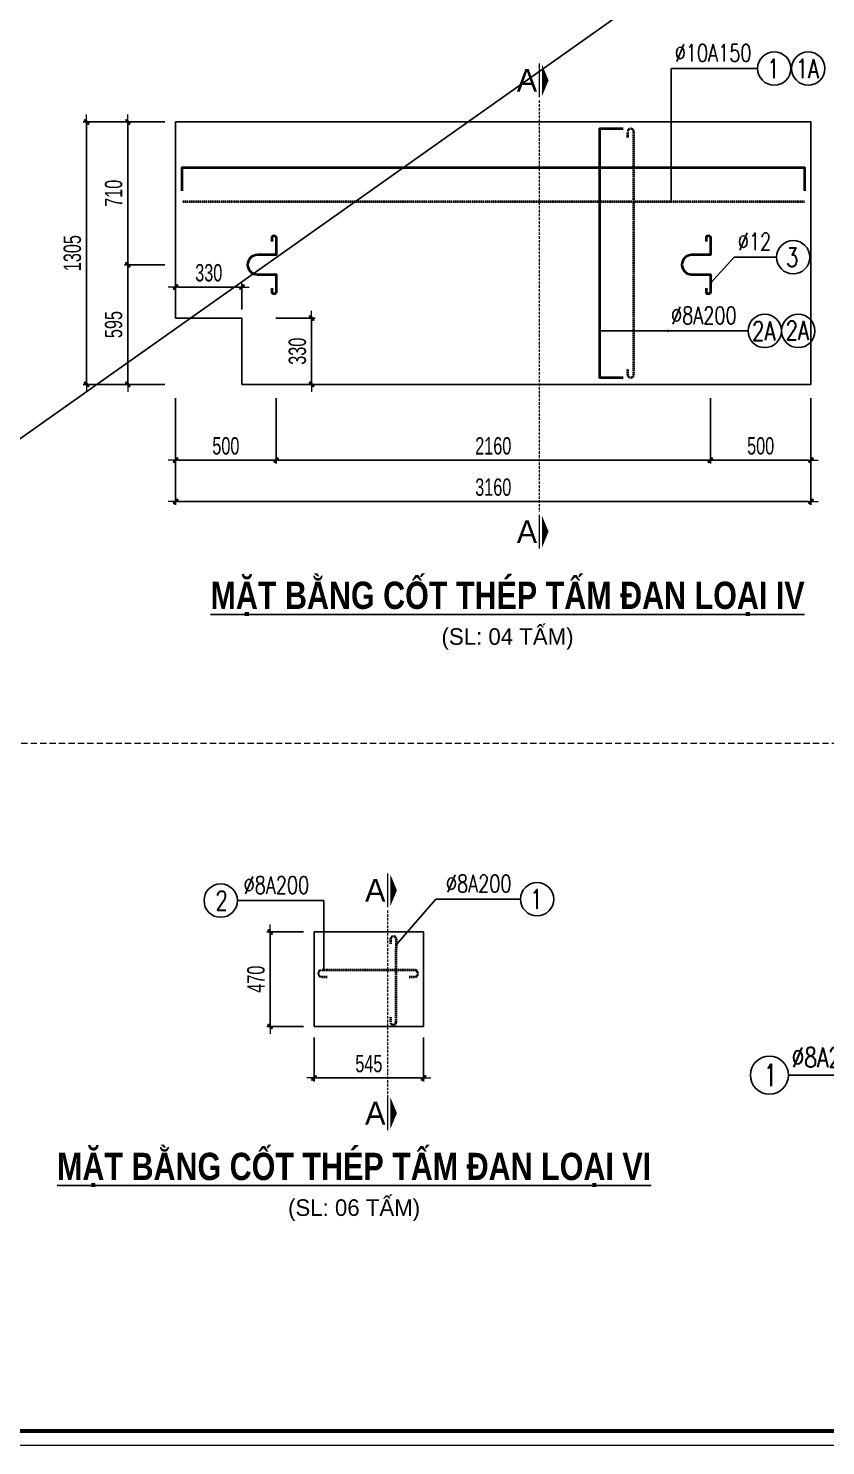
# Model space of a CAD drawing. Header units: millimetres. Extents: x -182770 to 489476, y -561170 to -280028.
# Drawn here: x 41434 to 57297, y -555531 to -527345 of the extents above; entities that cross this region are included whole.
import ezdxf
from ezdxf.enums import TextEntityAlignment as Align

# ---------------------------------------------------------------- set-up
doc = ezdxf.new("R2010")
doc.units = ezdxf.units.MM
doc.header["$MEASUREMENT"] = 0
doc.header["$PDMODE"] = 32
doc.linetypes.add('HIDDEN', pattern=[0.375, 0.25, -0.125])
doc.layers.get('Defpoints').update_dxf_attribs({"color": 1})
doc.layers.add('KCS_Plotter', color=11, linetype='Continuous', plot=False)
for name, color, linetype, lineweight in [('Khungten_LCDI', 7, 'Continuous', 5), ('LC Dim', 8, 'Continuous', 18), ('LC Khac', 4, 'Continuous', 9), ('LC MANH DUT', 35, 'HIDDEN', 5), ('LC Net dam2', 6, 'Continuous', 40), ('LC Net thay', 63, 'Continuous', 25), ('LC Text1', 3, 'Continuous', 20), ('LC Text2', 7, 'Continuous', 25)]:
    doc.layers.add(name, color=color, linetype=linetype, lineweight=lineweight)
doc.styles.add('HOATBIF', font='hoatbif.shx', dxfattribs={"width": 0.7})
doc.styles.add('Khungten', font='VHAVAN.TTF', dxfattribs={"width": 0.9, "height": 5000})
doc.styles.add('LC 1', font='VHAVANB.TTF')
doc.styles.add('LC 3', font='vnsimli.shx', dxfattribs={"width": 0.75})
doc.styles.add('LC3', font='VHARIALB.TTF', dxfattribs={"width": 0.8})
doc.styles.add('Title', font='VHBLACK.TTF', dxfattribs={"width": 0.8})
doc.dimstyles.new('1-170', dxfattribs={"dimscale": 138, "dimtxt": 2.5, "dimasz": 0.35, "dimexe": 0.5, "dimexo": 0, "dimgap": 0.8, "dimtad": 1, "dimdec": 0, "dimzin": 0, "dimdsep": 46, "dimtxsty": 'HOATBIF', "dimblk1": 'DOT', "dimblk2": 'DOT', "dimsah": 1, "dimcen": -1, "dimdle": 1, "dimclrd": 256, "dimclre": 256, "dimclrt": 4, "dimadec": 3, "dimazin": 2, "dimtfac": 0.333333, "dimtdec": 0, "dimtix": 1, "dimtmove": 2, "dimatfit": 3, "dimldrblk": 'DOT', "dimfxl": 1, "dimtvp": 0.833333, "dimtolj": 1, "dimtzin": 0, "dimarcsym": 0})

# ---------------------------------------------------------------- blocks, each defined once
blk = doc.blocks.new('lcdi fix')
at = {"layer": 'Defpoints', "lineweight": 0}
blk.add_lwpolyline([(-1200, -14850), (-1200, 14850), (40800, 14850), (40800, -14850)], close=True, dxfattribs=at)
at = {"layer": 'Khungten_LCDI', "color": 5, "lineweight": 60}
blk.add_lwpolyline([(0, -14650), (0, 14650), (40600, 14650), (40600, -14650)], close=True, dxfattribs=at)
at = {"color": 7, "style": 'Khungten', "width": 0.8}
for tag, p in [('REVISION', (39499, -10746)), ('NGAYHT', (39546, -11609))]:
    blk.add_attdef(tag, text='', height=200, dxfattribs=at).set_placement(p, align=Align.CENTER)
at = {"layer": 'LC Text1', "color": 3, "style": 'LC 1', "width": 1.834006}
for tag, p, p2 in [('TENBANVE1', (36913, -8886), (40339, -8886)), ('TENBANVE2', (36913, -9562), (40339, -9562))]:
    blk.add_attdef(tag, text='', height=250, dxfattribs=at).set_placement(p, p2, align=Align.FIT)
at = {"layer": 'LC Text1', "style": 'Title', "width": 0.7}
blk.add_attdef('SOBANVE', text='', height=250, dxfattribs=at).set_placement((39562, -13896), align=Align.CENTER)
blk = doc.blocks.new('DOT')
at = {"layer": 'LC Dim'}
blk.add_line((-3, 0), (3, 0), dxfattribs=at)
at = {"layer": 'LC Dim', "color": 4}
blk.add_line((-1, -1), (1, 1), dxfattribs=at)
blk.add_lwpolyline([(0.5, 1), (-1, -0.5), (-0.5, -1), (1, 0.5)], close=True, dxfattribs=at)
blk = doc.blocks.new('*D1119')
at = {"layer": 'Defpoints', "color": 0, "transparency": 16777216}
for p in [(44364, -534700), (57004, -534700), (44364, -536754)]:
    blk.add_point(p, dxfattribs=at)
at = {"layer": 'LC Dim', "lineweight": -2, "transparency": 16777216}
for p, q in [((44364, -534700), (44364, -536823)), ((57004, -534700), (57004, -536823)), ((56955, -536754), (44412, -536754))]:
    blk.add_line(p, q, dxfattribs=at)
at = {"layer": 'LC Dim', "lineweight": -2, "transparency": 16777216, "xscale": 48.3, "yscale": 48.3, "zscale": 48.3, "rotation": 180}
blk.add_blockref('DOT', (44364, -536754), dxfattribs=at)
at = {"layer": 'LC Dim', "lineweight": -2, "transparency": 16777216, "xscale": 48.3, "yscale": 48.3, "zscale": 48.3}
blk.add_blockref('DOT', (57004, -536754), dxfattribs=at)
at = {"layer": 'LC Dim', "color": 4, "transparency": 16777216, "insert": (50684, -536471), "char_height": 345, "attachment_point": 5, "style": 'HOATBIF'}
blk.add_mtext('\\A1;3160', dxfattribs=at)
blk = doc.blocks.new('_Dot')
at = {"color": 0, "linetype": 'ByBlock', "lineweight": -2}
blk.add_line((-0.5, 0), (-1, 0), dxfattribs=at)
at = {"color": 0, "linetype": 'ByBlock', "const_width": 0.5}
blk.add_lwpolyline([(-0.25, 0, 1), (0.25, 0, 1)], format="xyb", close=True, dxfattribs=at)
blk = doc.blocks.new('*D1120')
at = {"layer": 'Defpoints', "color": 0, "transparency": 16777216}
for p in [(44152, -529206), (43415, -532046), (44152, -532046)]:
    blk.add_point(p, dxfattribs=at)
at = {"layer": 'LC Dim', "lineweight": -2, "transparency": 16777216}
for p, q in [((44152, -529206), (43346, -529206)), ((43415, -529254), (43415, -531998)), ((44152, -532046), (43346, -532046))]:
    blk.add_line(p, q, dxfattribs=at)
at = {"layer": 'LC Dim', "lineweight": -2, "transparency": 16777216, "xscale": 48.3, "yscale": 48.3, "zscale": 48.3}
for p, rotation in [((43415, -529206), 90), ((43415, -532046), 270)]:
    blk.add_blockref('DOT', p, dxfattribs=dict(at, rotation=rotation))
at = {"layer": 'LC Dim', "color": 4, "transparency": 16777216, "insert": (43132, -530626), "char_height": 345, "attachment_point": 5, "rotation": 90, "style": 'HOATBIF'}
blk.add_mtext('\\A1;710', dxfattribs=at)
blk = doc.blocks.new('*D1123')
at = {"layer": 'Defpoints', "color": 0, "transparency": 16777216}
for p in [(44364, -534700), (46364, -534700), (44364, -535933)]:
    blk.add_point(p, dxfattribs=at)
at = {"layer": 'LC Dim', "lineweight": -2, "transparency": 16777216}
for p, q in [((44364, -534700), (44364, -536002)), ((46364, -534700), (46364, -536002)), ((46315, -535933), (44412, -535933))]:
    blk.add_line(p, q, dxfattribs=at)
at = {"layer": 'LC Dim', "lineweight": -2, "transparency": 16777216, "xscale": 48.3, "yscale": 48.3, "zscale": 48.3, "rotation": 180}
blk.add_blockref('DOT', (44364, -535933), dxfattribs=at)
at = {"layer": 'LC Dim', "lineweight": -2, "transparency": 16777216, "xscale": 48.3, "yscale": 48.3, "zscale": 48.3}
blk.add_blockref('DOT', (46364, -535933), dxfattribs=at)
at = {"layer": 'LC Dim', "color": 4, "transparency": 16777216, "insert": (45364, -535650), "char_height": 345, "attachment_point": 5, "style": 'HOATBIF'}
blk.add_mtext('\\A1;500', dxfattribs=at)
blk = doc.blocks.new('*D1124')
at = {"layer": 'Defpoints', "color": 0, "transparency": 16777216}
for p in [(46364, -534700), (55004, -534700), (55004, -535933)]:
    blk.add_point(p, dxfattribs=at)
at = {"layer": 'LC Dim', "lineweight": -2, "transparency": 16777216}
for p, q in [((46364, -534700), (46364, -536002)), ((55004, -534700), (55004, -536002)), ((46412, -535933), (54955, -535933))]:
    blk.add_line(p, q, dxfattribs=at)
at = {"layer": 'LC Dim', "lineweight": -2, "transparency": 16777216, "xscale": 48.3, "yscale": 48.3, "zscale": 48.3, "rotation": 180}
blk.add_blockref('DOT', (46364, -535933), dxfattribs=at)
at = {"layer": 'LC Dim', "lineweight": -2, "transparency": 16777216, "xscale": 48.3, "yscale": 48.3, "zscale": 48.3}
blk.add_blockref('DOT', (55004, -535933), dxfattribs=at)
at = {"layer": 'LC Dim', "color": 4, "transparency": 16777216, "insert": (50684, -535650), "char_height": 345, "attachment_point": 5, "style": 'HOATBIF'}
blk.add_mtext('\\A1;2160', dxfattribs=at)
blk = doc.blocks.new('TIEUDE1')
at = {"layer": 'LC Text2', "color": 7, "style": 'LC 1'}
blk.add_attdef('TIªU§Ò', text='', height=5, dxfattribs=at).set_placement((0, 0), align=Align.BOTTOM_CENTER)
blk.add_attdef('TL', text='', height=3, dxfattribs=at).set_placement((0, -2), align=Align.TOP_CENTER)
blk = doc.blocks.new('*D1125')
at = {"layer": 'Defpoints', "color": 0, "transparency": 16777216}
for p in [(55004, -534700), (57004, -534700), (57004, -535933)]:
    blk.add_point(p, dxfattribs=at)
at = {"layer": 'LC Dim', "lineweight": -2, "transparency": 16777216}
for p, q in [((55004, -534700), (55004, -536002)), ((57004, -534700), (57004, -536002)), ((55052, -535933), (56955, -535933))]:
    blk.add_line(p, q, dxfattribs=at)
at = {"layer": 'LC Dim', "lineweight": -2, "transparency": 16777216, "xscale": 48.3, "yscale": 48.3, "zscale": 48.3, "rotation": 180}
blk.add_blockref('DOT', (55004, -535933), dxfattribs=at)
at = {"layer": 'LC Dim', "lineweight": -2, "transparency": 16777216, "xscale": 48.3, "yscale": 48.3, "zscale": 48.3}
blk.add_blockref('DOT', (57004, -535933), dxfattribs=at)
at = {"layer": 'LC Dim', "color": 4, "transparency": 16777216, "insert": (56004, -535650), "char_height": 345, "attachment_point": 5, "style": 'HOATBIF'}
blk.add_mtext('\\A1;500', dxfattribs=at)
blk = doc.blocks.new('*D1093')
at = {"layer": 'Defpoints', "color": 0, "transparency": 16777216}
for p in [(44152, -529206), (42594, -534426), (44152, -534426)]:
    blk.add_point(p, dxfattribs=at)
at = {"layer": 'LC Dim', "lineweight": -2, "transparency": 16777216}
for p, q in [((44152, -529206), (42525, -529206)), ((42594, -529254), (42594, -534378)), ((44152, -534426), (42525, -534426))]:
    blk.add_line(p, q, dxfattribs=at)
at = {"layer": 'LC Dim', "lineweight": -2, "transparency": 16777216, "xscale": 48.3, "yscale": 48.3, "zscale": 48.3}
for p, rotation in [((42594, -529206), 90), ((42594, -534426), 270)]:
    blk.add_blockref('DOT', p, dxfattribs=dict(at, rotation=rotation))
at = {"layer": 'LC Dim', "color": 4, "transparency": 16777216, "insert": (42311, -531816), "char_height": 345, "attachment_point": 5, "rotation": 90, "style": 'HOATBIF'}
blk.add_mtext('\\A1;1305', dxfattribs=at)
blk = doc.blocks.new('*D1094')
at = {"layer": 'Defpoints', "color": 0, "transparency": 16777216}
for p in [(43415, -532046), (44152, -532046), (44152, -534426)]:
    blk.add_point(p, dxfattribs=at)
at = {"layer": 'LC Dim', "lineweight": -2, "transparency": 16777216}
for p, q in [((44152, -532046), (43346, -532046)), ((43415, -534378), (43415, -532094)), ((44152, -534426), (43346, -534426))]:
    blk.add_line(p, q, dxfattribs=at)
at = {"layer": 'LC Dim', "lineweight": -2, "transparency": 16777216, "xscale": 48.3, "yscale": 48.3, "zscale": 48.3}
for p, rotation in [((43415, -532046), 90), ((43415, -534426), 270)]:
    blk.add_blockref('DOT', p, dxfattribs=dict(at, rotation=rotation))
at = {"layer": 'LC Dim', "color": 4, "transparency": 16777216, "insert": (43132, -533236), "char_height": 345, "attachment_point": 5, "rotation": 90, "style": 'HOATBIF'}
blk.add_mtext('\\A1;595', dxfattribs=at)
blk = doc.blocks.new('*D1095')
at = {"layer": 'Defpoints', "color": 0, "transparency": 16777216}
for p in [(45684, -532491), (44364, -532936), (45684, -532939)]:
    blk.add_point(p, dxfattribs=at)
at = {"layer": 'LC Dim', "lineweight": -2, "transparency": 16777216}
for p, q in [((44364, -532936), (44364, -532422)), ((45684, -532939), (45684, -532422)), ((44412, -532491), (45635, -532491))]:
    blk.add_line(p, q, dxfattribs=at)
at = {"layer": 'LC Dim', "lineweight": -2, "transparency": 16777216, "xscale": 48.3, "yscale": 48.3, "zscale": 48.3, "rotation": 180}
blk.add_blockref('DOT', (44364, -532491), dxfattribs=at)
at = {"layer": 'LC Dim', "lineweight": -2, "transparency": 16777216, "xscale": 48.3, "yscale": 48.3, "zscale": 48.3}
blk.add_blockref('DOT', (45684, -532491), dxfattribs=at)
at = {"layer": 'LC Dim', "color": 4, "transparency": 16777216, "insert": (45024, -532208), "char_height": 345, "attachment_point": 5, "style": 'HOATBIF'}
blk.add_mtext('\\A1;330', dxfattribs=at)
blk = doc.blocks.new('*D1096')
at = {"layer": 'Defpoints', "color": 0, "transparency": 16777216}
for p in [(46361, -533106), (46361, -534426), (47071, -534426)]:
    blk.add_point(p, dxfattribs=at)
at = {"layer": 'LC Dim', "lineweight": -2, "transparency": 16777216}
for p, q in [((46361, -533106), (47140, -533106)), ((47071, -533154), (47071, -534378)), ((46361, -534426), (47140, -534426))]:
    blk.add_line(p, q, dxfattribs=at)
at = {"layer": 'LC Dim', "lineweight": -2, "transparency": 16777216, "xscale": 48.3, "yscale": 48.3, "zscale": 48.3}
for p, rotation in [((47071, -533106), 90), ((47071, -534426), 270)]:
    blk.add_blockref('DOT', p, dxfattribs=dict(at, rotation=rotation))
at = {"layer": 'LC Dim', "color": 4, "transparency": 16777216, "insert": (46788, -533766), "char_height": 345, "attachment_point": 5, "rotation": 90, "style": 'HOATBIF'}
blk.add_mtext('\\A1;330', dxfattribs=at)
blk = doc.blocks.new('*D904')
at = {"layer": 'Defpoints', "color": 0, "transparency": 16777216}
for p in [(47119, -547414), (49299, -547414), (47119, -548218)]:
    blk.add_point(p, dxfattribs=at)
at = {"layer": 'LC Dim', "lineweight": -2, "transparency": 16777216}
for p, q in [((47119, -547414), (47119, -548287)), ((49299, -547414), (49299, -548287)), ((49250, -548218), (47167, -548218))]:
    blk.add_line(p, q, dxfattribs=at)
at = {"layer": 'LC Dim', "lineweight": -2, "transparency": 16777216, "xscale": 48.3, "yscale": 48.3, "zscale": 48.3, "rotation": 180}
blk.add_blockref('DOT', (47119, -548218), dxfattribs=at)
at = {"layer": 'LC Dim', "lineweight": -2, "transparency": 16777216, "xscale": 48.3, "yscale": 48.3, "zscale": 48.3}
blk.add_blockref('DOT', (49299, -548218), dxfattribs=at)
at = {"layer": 'LC Dim', "color": 4, "transparency": 16777216, "insert": (48209, -547935), "char_height": 345, "attachment_point": 5, "style": 'HOATBIF'}
blk.add_mtext('\\A1;545', dxfattribs=at)
blk = doc.blocks.new('*D907')
at = {"layer": 'Defpoints', "color": 0, "transparency": 16777216}
for p in [(46907, -545314), (46246, -547194), (46907, -547194)]:
    blk.add_point(p, dxfattribs=at)
at = {"layer": 'LC Dim', "lineweight": -2, "transparency": 16777216}
for p, q in [((46907, -545314), (46177, -545314)), ((46246, -545362), (46246, -547145)), ((46907, -547194), (46177, -547194))]:
    blk.add_line(p, q, dxfattribs=at)
at = {"layer": 'LC Dim', "lineweight": -2, "transparency": 16777216, "xscale": 48.3, "yscale": 48.3, "zscale": 48.3}
for p, rotation in [((46246, -545314), 90), ((46246, -547194), 270)]:
    blk.add_blockref('DOT', p, dxfattribs=dict(at, rotation=rotation))
at = {"layer": 'LC Dim', "color": 4, "transparency": 16777216, "insert": (45963, -546254), "char_height": 345, "attachment_point": 5, "rotation": 90, "style": 'HOATBIF'}
blk.add_mtext('\\A1;470', dxfattribs=at)

msp = doc.modelspace()

# ---------------------------------------------------------------- linework, layer by layer
at = {"layer": 'KCS_Plotter'}
msp.add_line((12950.4, -555530.5), (73676.1, -512588.8), dxfattribs=at)
at = {"layer": 'LC Khac', "color": 1, "ltscale": 2}
for p, q in [((51599.9, -528044.1), (51599.9, -528712.6)), ((51599.9, -537020.5), (51599.9, -537689)), ((48582.5, -544151.7), (48582.5, -544820.1)), ((48582.5, -548585.8), (48582.5, -549254.3))]:
    msp.add_line(p, q, dxfattribs=at)
for points in [[(51784.4, -528378.4, 0, 649.2, 0), (51650.3, -528378.4, 378.7, 378.7, 0)], [(51784.4, -537354.8, 0, 649.2, 0), (51650.3, -537354.8, 378.7, 378.7, 0)], [(48767.1, -544485.9, 0, 649.2, 0), (48632.9, -544485.9, 378.7, 378.7, 0)], [(48767.1, -548917.3, 0, 649.2, 0), (48632.9, -548917.3, 378.7, 378.7, 0)]]:
    msp.add_lwpolyline(points, format="xyseb", dxfattribs=at)
at = {"layer": 'LC MANH DUT', "ltscale": 200}
for p, q in [((51599.9, -528779.7), (51599.9, -536960.1)), ((48582.5, -544887.2), (48582.5, -548824.3))]:
    msp.add_line(p, q, dxfattribs=at)
at = {"layer": 'LC MANH DUT', "ltscale": 500}
msp.add_line((67669.1, -541570.3), (14750.9, -541570.3), dxfattribs=at)
at = {"layer": 'LC Net dam2', "linetype": 'HIDDEN', "ltscale": 2}
msp.add_line((44491.4, -530787.7), (56875.7, -530787.7), dxfattribs=at)
at = {"layer": 'LC Net dam2'}
for points in [[(53269.6, -534298), (52806.9, -534298), (52806.9, -529334), (53269.6, -529334)], [(44491.4, -530574.7), (44491.4, -530112), (56875.7, -530112), (56875.7, -530574.7)]]:
    msp.add_lwpolyline(points, dxfattribs=at)
at = {"layer": 'LC Net dam2', "linetype": 'HIDDEN', "ltscale": 2}
for points in [[(53353.4, -534109.2), (53353.4, -534222.1, 1), (53482.6, -534222.1), (53482.6, -529410, 1), (53353.4, -529410), (53353.4, -529522.9)], [(48638.2, -547004.8), (48637.9, -547104.9, 1), (48752.5, -547105.1), (48755.9, -545459.4, 1), (48641.3, -545459.2), (48641.1, -545559.3)], [(49009.5, -546205.6), (49122.4, -546205.6, 1), (49122.4, -546076.4), (47266.4, -546076.4, 1), (47266.4, -546205.6), (47379.3, -546205.6)]]:
    msp.add_lwpolyline(points, format="xyb", dxfattribs=at)
at = {"layer": 'LC Net dam2'}
for points in [[(46284.3, -531582.9), (46284.3, -531505, -1), (46363.6, -531505), (46363.6, -531852.1), (45991, -531852.1, 1), (45991, -532240), (46363.6, -532240), (46363.6, -532587, -1), (46284.3, -532587), (46284.3, -532509.2)], [(54924.3, -531582.9), (54924.3, -531505, -1), (55003.6, -531505), (55003.6, -531852.1), (54631, -531852.1, 1), (54631, -532240), (55003.6, -532240), (55003.6, -532587, -1), (54924.3, -532587), (54924.3, -532509.2)]]:
    msp.add_lwpolyline(points, format="xyb", dxfattribs=at)
at = {"layer": 'LC Net thay', "ltscale": 0.2}
for p, q in [((47118.5, -545313.6), (49298.5, -545313.6)), ((47118.5, -547193.6), (47118.5, -545313.6)), ((49298.5, -547193.6), (49298.5, -545313.6)), ((47118.5, -546446.1), (47118.5, -546446.1)), ((49298.5, -547193.6), (47118.5, -547193.6))]:
    msp.add_line(p, q, dxfattribs=at)
msp.add_lwpolyline([(44363.6, -533106), (44363.6, -530566), (44363.6, -529749.5), (44363.6, -529749.5), (44363.6, -529206), (57003.6, -529206), (57003.6, -529709.5), (57003.6, -529749.5), (57003.6, -530566), (57003.6, -530606), (57003.6, -534426), (45683.6, -534426), (45683.6, -533106), (44363.6, -533106)], dxfattribs=at)
at = {"layer": 'LC Text2', "ltscale": 100}
for centre, radius in [((56274.2, -528144.4), 331.6), ((56950.1, -528144.4), 331.6), ((56650.9, -531896.1), 331.6), ((56084.5, -533363.4), 331.6), ((56751.4, -533363.4), 331.6), ((45260.9, -544692), 331.6), ((51556.7, -544663), 331.6), ((56178.1, -548162.4), 378.9)]:
    msp.add_circle(centre, radius, dxfattribs=at)

# ---------------------------------------------------------------- block references
at = {"layer": 'LC Net thay', "xscale": 1.44585, "yscale": 1.44585, "zscale": 1.44585}
msp.add_blockref('lcdi fix', (14685.4, -534059.7), dxfattribs=at)
at = {"layer": 'LC Text2'}
ref = msp.add_blockref('TIEUDE1', (50968.1, -539054), dxfattribs=dict(at, xscale=110.1599971429216, yscale=110.1599971429216, zscale=110.1599971429216))
ref.add_attrib('TIªU§Ò', '%%UmÆt b»ng cèt thÐp tÊm ®an LO¹I iv', dxfattribs={"color": 7, "height": 542.473, "style": 'LC3', "width": 0.8}).set_placement((50968.1, -539054), align=Align.BOTTOM_CENTER)
ref.add_attrib('TL', '(SL: 04 TÊM)', dxfattribs={"color": 7, "height": 330.48, "style": 'LC 1'}).set_placement((50968.1, -539274.3), align=Align.TOP_CENTER)
ref = msp.add_blockref('TIEUDE1', (47914.9, -550411.6), dxfattribs=dict(at, xscale=110.1599971429216, yscale=110.1599971429216, zscale=110.1599971429216))
ref.add_attrib('TIªU§Ò', '%%UmÆt b»ng cèt thÐp tÊm ®an LO¹I Vi', dxfattribs={"color": 7, "height": 542.473, "style": 'LC3', "width": 0.8}).set_placement((47914.9, -550411.6), align=Align.BOTTOM_CENTER)
ref.add_attrib('TL', '(SL: 06 TÊM)', dxfattribs={"color": 7, "height": 330.48, "style": 'LC 1'}).set_placement((47914.9, -550631.9), align=Align.TOP_CENTER)

# ---------------------------------------------------------------- texts
at = {"ltscale": 2, "style": 'LC 1'}
for p in [(51354, -528378.4), (51354, -537354.8), (48336.7, -544485.9), (48336.7, -548917.3)]:
    msp.add_attdef('A', text='A', height=454.4, dxfattribs=at).set_placement(p, align=Align.MIDDLE_CENTER)
at = {"layer": 'LC Text2', "linetype": 'ByBlock', "style": 'LC 3', "width": 0.75}
for s, height, p in [('%%C10A150', 344.25, (54294.2, -528007)), ('%%C12', 344.25, (55549.6, -531758.7)), ('%%C8A200', 344.25, (54220, -533226)), ('%%C8A200', 344.25, (45716.3, -544554.6)), ('%%C8A200', 344.25, (49741.4, -544525.6)), ('%%C8A200', 393.43, (56618.8, -548005.4))]:
    msp.add_text(s, height=height, dxfattribs=at).set_placement(p)
at = {"layer": 'LC Text2', "ltscale": 100, "style": 'LC 3', "width": 0.75}
for s, height, p in [('1', 378.7, (56255.5, -528144.4)), ('1A', 378.67, (56931.4, -528144.4)), ('3', 378.7, (56632.2, -531896.1)), ('2A', 378.67, (56065.8, -533363.4)), ('2A', 378.67, (56732.7, -533352.4)), ('2', 378.7, (45279.6, -544692)), ('1', 378.7, (51538, -544663)), ('1', 432.8, (56199.5, -548162.4))]:
    msp.add_text(s, height=height, dxfattribs=at).set_placement(p, align=Align.MIDDLE_CENTER)

# ---------------------------------------------------------------- dimensions: what is measured, and where the dimension line sits
at = {"layer": 'LC Dim'}
for base, p1, p2, angle, picture, middle in [((42594, -534426), (44152.2, -529206), (44152.2, -534426), 90, '*D1093', (42311.1, -531816)), ((43415, -532046), (44152.2, -529206), (44152.2, -532046), 90, '*D1120', (43132.1, -530626)), ((43415, -532046), (44152.2, -534426), (44152.2, -532046), 270, '*D1094', (43132.1, -533236)), ((47071.1, -534426), (46360.6, -533106), (46360.6, -534426), 90, '*D1096', (46788.2, -533766)), ((57003.6, -535932.8), (55003.6, -534700.4), (57003.6, -534700.4), 180, '*D1125', (56003.6, -535649.9)), ((46245.8, -547193.6), (46907.1, -545313.6), (46907.1, -547193.6), 90, '*D907', (45962.9, -546253.6))]:
    dim = msp.add_linear_dim(base=base, p1=p1, p2=p2, angle=angle, dimstyle='1-170', override={"dimlfac": 0.25}, dxfattribs=at)
    dim.commit()
    dim.dimension.update_dxf_attribs({"geometry": picture, "text_midpoint": middle})
for base, p1, p2, picture, middle in [((45683.6, -532491.3), (44363.6, -532936.4), (45683.6, -532938.8), '*D1095', (45023.6, -532208.4)), ((44363.6, -536754), (57003.6, -534700.4), (44363.6, -534700.4), '*D1119', (50683.6, -536471.1)), ((44363.6, -535932.8), (46363.6, -534700.4), (44363.6, -534700.4), '*D1123', (45363.6, -535649.9)), ((55003.6, -535932.8), (46363.6, -534700.4), (55003.6, -534700.4), '*D1124', (50683.6, -535649.9)), ((47118.5, -548217.8), (49298.5, -547414.5), (47118.5, -547414.5), '*D904', (48208.5, -547934.9))]:
    dim = msp.add_linear_dim(base=base, p1=p1, p2=p2, dimstyle='1-170', override={"dimlfac": 0.25}, dxfattribs=at)
    dim.commit()
    dim.dimension.update_dxf_attribs({"geometry": picture, "text_midpoint": middle})

# ---------------------------------------------------------------- leaders
for points in [[(54222.5, -530787.7), (54222.5, -528144.4), (55942.6, -528144.4)], [(54222.5, -530112), (54222.5, -528565.7)], [(55003.6, -532413.5), (55477.9, -531896.1), (56319.4, -531896.1)], [(52806.9, -533363.4), (54257.2, -533363.4)], [(53482.6, -533363.4), (53900.6, -533363.4), (55077.3, -533363.4)], [(54158.3, -533363.4), (54065.9, -533363.4), (55752.9, -533363.4)], [(47312.6, -546076.4), (47312.6, -544692), (45592.5, -544692)], [(48752.5, -545571.3), (49538.1, -544663), (51225.2, -544663)], [(58376.5, -547104.3), (58376.5, -548162.4), (56557, -548162.4)]]:
    msp.add_leader(points, dimstyle='1-170', override={"dimlfac": 0.25}, dxfattribs=at)

doc.saveas('drawing.dxf')
